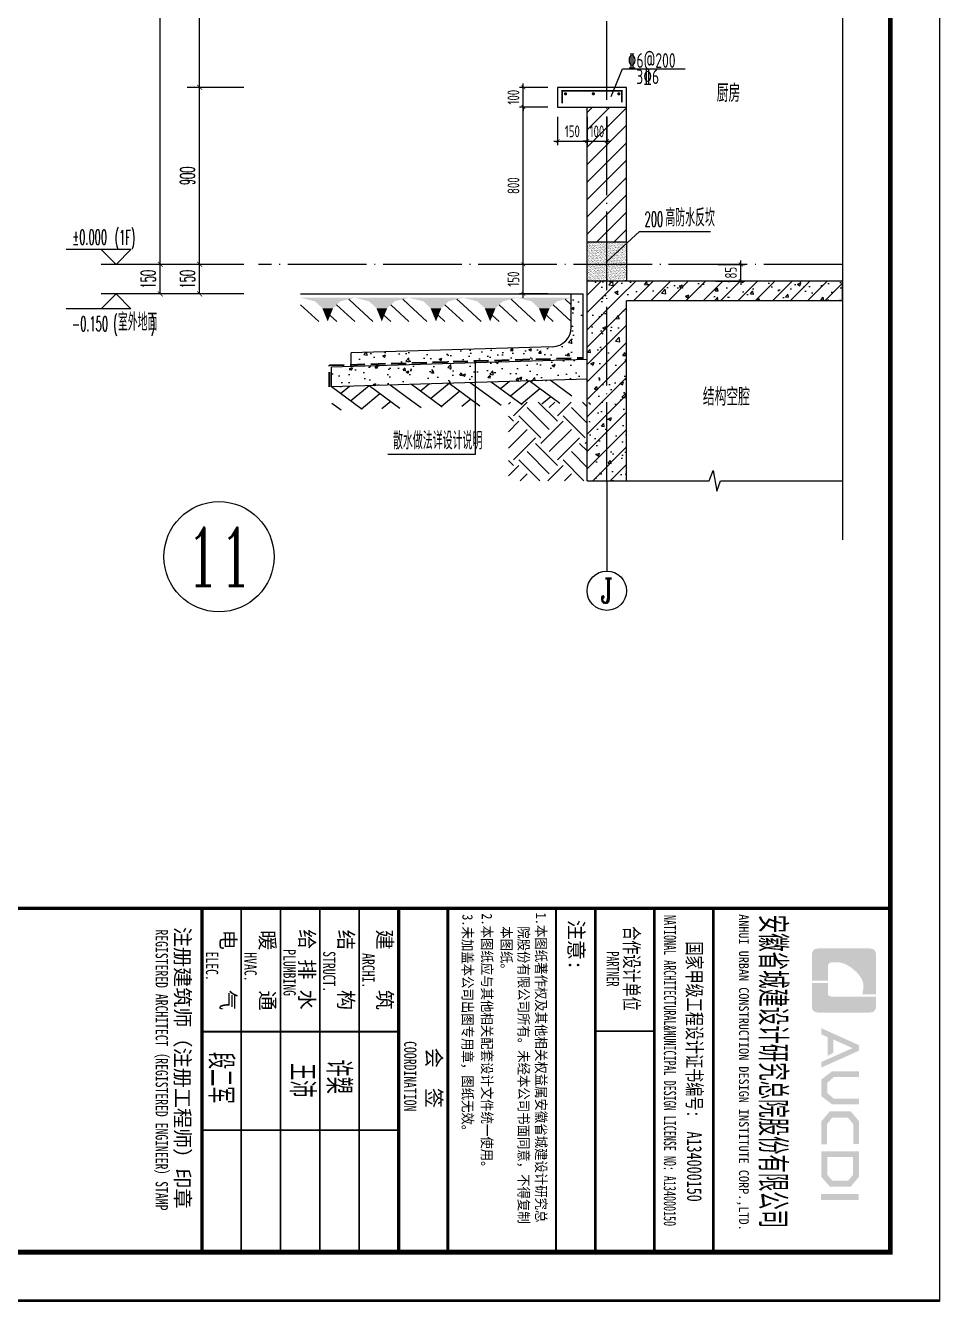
# Model space of a CAD drawing. Extents: x 826826 to 1642106, y -156213 to 399140.
# Drawn here: x 1590949 to 1595596, y 282493 to 288981 of the extents above; entities that cross this region are included whole.
import ezdxf
from ezdxf.enums import TextEntityAlignment as Align

# ---------------------------------------------------------------- set-up
doc = ezdxf.new("R2010")
doc.units = 0
doc.header["$LTSCALE"] = 1000
doc.linetypes.add('DASH', pattern=[0.35, 0.25, -0.1])
doc.linetypes.add('DOTE', pattern=[2.42, 2, -0.2, 0.02, -0.2])
doc.layers.get('0').update_dxf_attribs({"linetype": 'CONTINUOUS'})
doc.layers.get('DEFPOINTS').update_dxf_attribs({"linetype": 'CONTINUOUS'})
for name, color, linetype in [('AXIS', 3, 'CONTINUOUS'), ('AXIS_TEXT', 4, 'CONTINUOUS'), ('COLUMN', 4, 'CONTINUOUS'), ('DIM', 2, 'CONTINUOUS'), ('DIM_ELEV', 3, 'CONTINUOUS'), ('DIM_IDEN', 67, 'CONTINUOUS'), ('DIM_SYMB', 3, 'CONTINUOUS'), ('PUB_DIM', 3, 'CONTINUOUS'), ('PUB_TEXT', 2, 'CONTINUOUS'), ('REIN', 6, 'CONTINUOUS'), ('S-引出线', 40, 'CONTINUOUS'), ('TEXT', 2, 'CONTINUOUS'), ('WALL', 5, 'CONTINUOUS'), ('yichutu', 7, 'CONTINUOUS'), ('图签文字', 4, 'CONTINUOUS'), ('立面-看线', 251, 'CONTINUOUS')]:
    doc.layers.add(name, color=color, linetype=linetype)
for name, color, linetype, lineweight in [('DOTE', 251, 'DOTE', 9), ('PUB_HATCH', 8, 'CONTINUOUS', 9), ('图框', 9, 'CONTINUOUS', 18), ('填充', 251, 'CONTINUOUS', 5), ('平面-排水沟', 86, 'CONTINUOUS', 15), ('立面-中轮廓线', 213, 'CONTINUOUS', 35), ('粉刷', 251, 'CONTINUOUS', 9)]:
    doc.layers.add(name, color=color, linetype=linetype, lineweight=lineweight)
doc.styles.add('_TCH_AXIS', font='COMPLEX', dxfattribs={"bigfont": 'GBCBIG'})
doc.styles.add('_TCH_DIM', font='SIMPLEX.shx', dxfattribs={"width": 0.7, "bigfont": 'GBCBIG.shx'})
doc.styles.add('_TCH_DIM_T3', font='SIMPLEX.shx', dxfattribs={"width": 0.494118, "bigfont": 'GBCBIG.shx'})
doc.styles.add('COMPLEX', font='COMPLEX')
doc.styles.add('DIM_FONT_T3', font='SIMPLEX', dxfattribs={"width": 0.705882, "bigfont": 'GBCBIG'})
doc.styles.add('HT', font='simhei.ttf')
doc.styles.add('TSSD_DIMENSION', font='Tssdeng.shx', dxfattribs={"width": 0.7, "bigfont": 'tssdchn.shx'})
doc.styles.add('TSSD_REIN', font='tssdeng.shx', dxfattribs={"width": 0.7, "height": 300, "bigfont": 'tssdchn.shx'})
doc.styles.add('w', font='tssdeng.shx', dxfattribs={"width": 0.8, "bigfont": 'tssdchn.shx'})
doc.styles.add('建筑图签-1', font='simhei.ttf', dxfattribs={"width": 0.7})
doc.styles.add('建筑图签-2', font='TXT.shx', dxfattribs={"width": 0.5, "bigfont": 'HZTXT.shx'})
doc.dimstyles.new('_TCH_ARCH&&25', dxfattribs={"dimtxt": 74.375, "dimasz": 25, "dimexe": 62.5, "dimexo": 75, "dimgap": 25, "dimtad": 1, "dimdec": 0, "dimzin": 0, "dimdsep": 46, "dimtxsty": '_TCH_DIM_T3', "dimblk": 'ARCHTICK', "dimcen": 0.09, "dimclrt": 7, "dimazin": 0, "dimtfac": 1, "dimtdec": 0, "dimtix": 1, "dimtmove": 2, "dimatfit": 3, "dimldrblk": 'ARCHTICK', "dimfxl": 0, "dimtolj": 1, "dimtzin": 0, "dimarcsym": 0})
doc.dimstyles.new('TSSD_20_20', dxfattribs={"dimtxt": 60, "dimasz": 20, "dimexe": 20, "dimexo": 50, "dimgap": 20, "dimtad": 1, "dimdec": 0, "dimzin": 0, "dimdsep": 46, "dimtxsty": 'TSSD_DIMENSION', "dimblk": 'ARCHTICK', "dimblk1": 'ARCHTICK', "dimblk2": 'ARCHTICK', "dimcen": 0, "dimdle": 20, "dimclrt": 7, "dimadec": 0, "dimazin": 0, "dimtfac": 1, "dimtdec": 0, "dimtix": 1, "dimtmove": 2, "dimatfit": 3, "dimfxl": 0, "dimtolj": 1, "dimtzin": 0, "dimarcsym": 0})
pattern_1 = [(50, (28072.99, 249033.25), (143.452037, -12.550427), [15, -165]), (355, (28072.99, 249033.25), (-27.750267, 150.438427), [12, -132]), (100.4514, (28084.94, 249032.2), (115.701876, 137.88791), [12.74804, -140.22842]), (46.1842, (28072.99, 249073.25), (213.44821, -33.1038), [22.5, -247.5]), (96.6356, (28090.77, 249070.5), (186.93254, 194.82357), [19.12206, -210.3426]), (351.1842, (28072.99, 249073.25), (186.93239, 194.82372), [18, -198]), (21, (28092.99, 249063.25), (119.38141, -80.52378), [15, -165]), (326, (28092.99, 249063.25), (48.663066, 145.03001), [12, -132]), (71.4514, (28102.93, 249056.54), (168.044526, 64.5061), [12.74804, -140.22842]), (37.5, (28072.986, 249033.25), (2.431971, 66.578771), [0, -130.4, 0, -134, 0, -132.5]), (7.5, (28072.986, 249033.25), (52.613907, 78.882342), [0, -76.4, 0, -127.4, 0, -50.5]), (327.5, (28028.386, 249033.25), (106.764487, -4.510974), [0, -50, 0, -156, 0, -207]), (317.5, (28008.39, 249033.25), (116.637234, 20.020996), [0, -65, 0, -103.6, 0, -147])]
pattern_2 = [(45, (689015.794, 456209.414), (-44.194174, 44.194174), []), (50, (689015.8, 456209.41), (179.315046, -15.688034), [18.75, -206.25]), (355, (689015.8, 456209.41), (-34.687833, 188.048033), [15, -165]), (100.4514, (689030.74, 456208.1), (144.627345, 172.359886), [15.935047, -175.285528]), (46.1842, (689015.8, 456259.41), (266.81026, -41.379754), [28.125, -309.375]), (96.6356, (689038.03, 456255.97), (233.66568, 243.52947), [23.90257, -262.92825]), (351.1842, (689015.8, 456259.41), (233.66549, 243.52965), [22.5, -247.5]), (21, (689040.8, 456246.91), (149.226763, -100.654723), [18.75, -206.25]), (326, (689040.8, 456246.91), (60.828833, 181.28751), [15, -165]), (71.4514, (689053.23, 456238.53), (210.055657, 80.632624), [15.935047, -175.285528]), (37.5, (689015.794, 456209.414), (3.039964, 83.2234635), [0, -163, 0, -167.5, 0, -165.625]), (7.5, (689015.79, 456209.41), (65.767384, 98.602928), [0, -95.5, 0, -159.25, 0, -63.125]), (327.5, (688960.044, 456209.414), (133.455609, -5.638718), [0, -62.5, 0, -195, 0, -258.75]), (317.5, (688935.04, 456209.41), (145.796542, 25.026246), [0, -81.25, 0, -129.5, 0, -183.75])]

# ---------------------------------------------------------------- blocks, each defined once
blk = doc.blocks.new('院标1')
h = blk.add_hatch(color=150)
h.dxf.hatch_style = 1
edge = h.paths.add_edge_path()
edge.add_spline(control_points=[(116373, 648379), (116379, 648379), (116382, 648379), (116391, 648379), (116391, 648379), (116391, 648379), (116616, 648379), (116616, 648379), (116616, 648379), (116616, 648379), (116616, 648054), (116616, 648054), (116616, 648054), (116616, 648054), (116108, 648054), (116108, 648054), (116108, 648054), (116028, 648054), (115963, 648111), (115963, 648199), (115963, 648199), (115963, 648199), (115963, 649215), (115963, 649215), (115963, 649215), (115963, 649295), (116018, 649360), (116108, 649360), (116108, 649360), (116108, 649360), (116897, 649360), (116897, 649360), (116897, 649360), (116897, 649360), (116897, 649080), (116897, 649080), (116897, 649080), (116897, 649080), (116566, 649140), (116356, 648859), (116356, 648859), (116245, 648719), (116240, 648545), (116247, 648466), (116247, 648466), (116254, 648386), (116247, 648466), (116247, 648466), (116247, 648466), (116247, 648466), (116258, 648374), (116373, 648379)], knot_values=[0, 0, 0, 0, 0.071429, 0.071429, 0.071429, 0.107143, 0.142857, 0.142857, 0.142857, 0.178571, 0.214286, 0.214286, 0.214286, 0.25, 0.285714, 0.285714, 0.285714, 0.321429, 0.357143, 0.357143, 0.357143, 0.392857, 0.428571, 0.428571, 0.428571, 0.464286, 0.5, 0.5, 0.5, 0.535714, 0.571429, 0.571429, 0.571429, 0.607143, 0.642857, 0.642857, 0.642857, 0.678571, 0.714286, 0.714286, 0.714286, 0.75, 0.785714, 0.785714, 0.785714, 0.821429, 0.857143, 0.857143, 0.857143, 0.928571, 1, 1, 1, 1], degree=3, periodic=0)
h = blk.add_hatch(color=150)
h.dxf.hatch_style = 1
edge = h.paths.add_edge_path()
edge.add_spline(control_points=[(117268, 649215), (117268, 649215), (117268, 648199), (117268, 648199), (117268, 648199), (117268, 648114), (117212, 648054), (117123, 648054), (117123, 648054), (117123, 648054), (116663, 648054), (116663, 648054), (116663, 648054), (116663, 648054), (116663, 648379), (116663, 648379), (116663, 648379), (116663, 648379), (116865, 648379), (116865, 648379), (116865, 648379), (116907, 648379), (116941, 648413), (116941, 648455), (116941, 648455), (116941, 648455), (116941, 649360), (116941, 649360), (116941, 649360), (116941, 649360), (117123, 649360), (117123, 649360), (117123, 649360), (117204, 649360), (117268, 649306), (117268, 649215)], knot_values=[0, 0, 0, 0, 0.1, 0.1, 0.1, 0.15, 0.2, 0.2, 0.2, 0.25, 0.3, 0.3, 0.3, 0.35, 0.4, 0.4, 0.4, 0.45, 0.5, 0.5, 0.5, 0.55, 0.6, 0.6, 0.6, 0.65, 0.7, 0.7, 0.7, 0.75, 0.8, 0.8, 0.8, 0.9, 1, 1, 1, 1], degree=3, periodic=0)
blk = doc.blocks.new('GFDDDDRG')
at = {"layer": '图框'}
h = blk.add_hatch(color=256, dxfattribs=at)
h.paths.add_polyline_path([(922489, -158906), (922489, -158969), (922104, -158969), (922104, -158906)])
h.paths.add_polyline_path([(922431, -158530), (922168, -158530), (922168, -158710), (922221, -158772), (922380, -158772), (922431, -158712)], flags=16)
h.paths.add_polyline_path([(922490, -158471), (922109, -158471), (922109, -158732), (922194, -158831), (922408, -158831), (922490, -158733)])
h.paths.add_polyline_path([(922492, -158399), (922434, -158399), (922434, -158196), (922378, -158129), (922219, -158129), (922167, -158196), (922167, -158400), (922107, -158400), (922107, -158169), (922194, -158067), (922408, -158067), (922492, -158166)])
h.paths.add_polyline_path([(922491, -157658), (922491, -157718), (922235, -157718), (922170, -157775), (922170, -157880), (922235, -157937), (922491, -157937), (922491, -157994), (922217, -157994), (922108, -157912), (922108, -157743), (922218, -157658)])
h.paths.add_polyline_path([(922490, -157392), (922490, -157450), (922108, -157621), (922108, -157564), (922425, -157423), (922231, -157335), (922231, -157471), (922173, -157501), (922173, -157311), (922107, -157282), (922107, -157220)])
for p, q in [((920410, -156002), (920410, -159502)), ((921010, -156002), (921010, -159502)), ((921010, -156002), (921010, -159502))]:
    blk.add_line(p, q, dxfattribs=at)
blk.add_lwpolyline([(923310, -107437), (923310, -159999), (893610, -159999), (893610, -107437)], close=True, dxfattribs=at)
blk.add_lwpolyline([(923310, -107437), (923310, -159999), (893610, -159999), (893610, -107437)], close=True, dxfattribs=at)
at = {"layer": '图框', "const_width": 50}
blk.add_lwpolyline([(894110, -159499), (922810, -159499), (922810, -108687), (894110, -108687)], close=True, dxfattribs=at)
at = {"layer": '图框'}
for points, const_width in [([(894110, -156002), (922810, -156002)], 35), ([(915810, -156006), (915810, -159506)], 35), ([(916210, -156006), (916210, -159506)], 17.5), ([(916610, -156006), (916610, -159506)], 17.5), ([(917010, -156006), (917010, -159506)], 17.5), ([(917410, -156006), (917410, -159506)], 17.5), ([(917810, -156006), (917810, -159506)], 35), ([(917810, -156006), (917810, -159506)], 35), ([(918310, -156006), (918310, -159506)], 30), ([(919410, -156002), (919410, -159502)], 17.5), ([(919810, -156002), (919810, -159502)], 30), ([(919810, -156002), (919810, -159502)], 30), ([(920410, -156002), (920410, -159502)], 30), ([(920410, -156002), (920410, -159502)], 30), ([(921010, -156002), (921010, -159502)], 30), ([(917810, -157256), (915810, -157256)], 17.5), ([(920410, -157252), (919810, -157252)], 17.5), ([(917810, -158256), (915810, -158256)], 17.5)]:
    blk.add_lwpolyline(points, dxfattribs=dict(at, const_width=const_width))
at = {"xscale": 0.5, "yscale": 0.5, "zscale": 0.5, "rotation": 270}
blk.add_blockref('院标1', (597985, -98428), dxfattribs=at)
at = {"layer": '图框'}
for s, height, style, width, p in [('3.未加盖本公司出图专用章，图纸无效。', 105, 'HT', 0.88, (918459, -156061)), (' 2.本图纸应与其他相关配套设计文件统一使用。 ', 105, 'HT', 0.88, (918656, -155989)), ('1.本图纸著作权及其他相关权益属安徽省城建设计研究总', 105, 'HT', 0.88, (919206, -156045)), ('NATIONAL ARCHITECTURAL&MUNICIPAL DESIGN LICENSE NO: A134000150', 125, '建筑图签-1', 0.6, (920507, -156070)), ('ANHUI URBAN CONSTRUCTION DESIGN INSTITUTE CORP.,LTD.', 100, '建筑图签-1', 0.91, (921271, -156061)), ('本图纸。', 105, 'HT', 0.88, (918854, -156184)), ('院股份有限公司所有。未经本公司书面同意，不得复制', 105, 'HT', 0.88, (919029, -156184)), ('REGISTERED ARCHITECT（REGISTERED ENGINEER）STAMP', 125, '建筑图签-1', 0.7, (915339, -156216)), ('ELEC.', 125, '建筑图签-1', 0.7, (915850, -156441)), ('HVAC.', 125, '建筑图签-1', 0.7, (916242, -156449)), ('PLUMBING', 125, '建筑图签-1', 0.7, (916639, -156417)), ('STRUCT.', 125, '建筑图签-1', 0.7, (917042, -156437)), ('ARCHI.', 125, '建筑图签-1', 0.7, (917441, -156457)), ('PARTNER', 125, '建筑图签-1', 0.6, (919927, -156439)), ('COORDINATION', 125, '建筑图签-1', 0.7, (917866, -157352))]:
    blk.add_text(s, height=height, rotation=270, dxfattribs=dict(at, style=style, width=width)).set_placement(p)
at = {"layer": '图签文字', "color": 7, "style": '建筑图签-1'}
for s, height, width, p in [('安徽省城建设计研究总院股份有限公司', 250, 0.55, (921498, -156066)), ('合作设计单位', 150, 0.7, (920105, -156184)), ('国家甲级工程设计证书编号:  A134000150', 150, 0.7, (920743, -156338))]:
    blk.add_text(s, height=height, rotation=270, dxfattribs=dict(at, width=width)).set_placement(p)
for s, p in [('注册建筑师（注册工程师）印章', (915537, -156190)), ('注意:', (919541, -156118)), ('电    气', (916001, -156219)), ('暖    通', (916401, -156224)), ('给 排 水', (916802, -156214)), ('结    构', (917199, -156219)), ('建    筑', (917593, -156217)), ('会  签', (918094, -157419))]:
    blk.add_text(s, height=150, rotation=270, dxfattribs=at).set_placement(p)
at = {"layer": '图签文字', "color": 1, "style": '建筑图签-2', "width": 0.7}
for s, p in [('段二军', (915876, -157462)), ('王沛', (916703, -157575)), ('许槊', (917074, -157539))]:
    blk.add_text(s, height=250, rotation=270, dxfattribs=at).set_placement(p)
blk = doc.blocks.new('yct-1051-594-26275-14850-25-1002.0')
at = {"layer": 'yichutu', "color": 7}
blk.add_lwpolyline([(0, 0), (0, 14850), (26275, 14850), (26275, 0)], close=True, dxfattribs=at)
blk = doc.blocks.new('$LinePat$素土夯实')
at = {"color": 0}
for p, q in [((0, -210), (210, 0)), ((120, -300), (420, 0)), ((420, 0), (608, -188)), ((495, -300), (795, 0)), ((615, 0), (705, -90)), ((315, -105), (502, -293)), ((210, -210), (300, -300)), ((705, -300), (795, -210))]:
    blk.add_line(p, q, dxfattribs=at)
blk = doc.blocks.new('$LinePat$自然土壤')
at = {"color": 0}
for p, q in [((0, -90), (71, -19)), ((0, -300), (211, -89)), ((420, -300), (630, -90)), ((210, -300), (286, -224))]:
    blk.add_line(p, q, dxfattribs=at)
for points in [[(0, 0), (630, 0), (168, -45), (462, -45)], [(168, -45), (462, -45), (252, -132), (378, -132)], [(252, -132), (378, -132), (315, -300)]]:
    blk.add_solid(points, dxfattribs=at)
blk = doc.blocks.new('sanshui')
at = {"layer": '粉刷'}
h = blk.add_hatch(dxfattribs=at)
h.set_pattern_fill('混凝土', color=256, scale=20)
h.set_pattern_definition(pattern_1)
edge = h.paths.add_edge_path()
edge.add_line((346317.8, 427329.6), (346257.8, 427329.6))
edge.add_line((346257.8, 427329.6), (346257.8, 427160.3))
edge.add_arc((346157.8, 427160.3), 100, 271.71836, 360, ccw=False)
edge.add_line((346160.8, 427060.3), (345137.8, 427029.6))
edge.add_line((345137.8, 427029.6), (345137.8, 426969.6))
edge.add_line((345137.8, 426969.6), (346317.8, 427005))
edge.add_line((346317.8, 427005), (346317.8, 427329.6))
h = blk.add_hatch(dxfattribs=at)
h.set_pattern_fill('混凝土', color=256, scale=20)
h.set_pattern_definition(pattern_1)
h.paths.add_polyline_path([(346337.8, 426895.6), (346337.8, 426995.6), (345037.8, 426956.6), (345037.8, 426856.6)])
at = {"layer": 'COLUMN'}
for p, q in [((346257.8, 427329.6), (346317.8, 427329.6)), ((346257.8, 427160.3), (346257.8, 427329.6)), ((346317.8, 426995), (346317.8, 427329.6)), ((346160.8, 427060.3), (345137.8, 427029.6)), ((345137.8, 426959.6), (345137.8, 427029.6)), ((346338.1, 426995.6), (345037.8, 426956.6)), ((345037.8, 426856.6), (345037.8, 426956.6)), ((346338.1, 426895.6), (345037.8, 426856.6))]:
    blk.add_line(p, q, dxfattribs=at)
blk.add_arc((346157.8, 427160.3), 100, 271.71836, 0, dxfattribs=at)
at = {"layer": '立面-中轮廓线', "linetype": 'DASH', "ltscale": 0.3}
blk.add_lwpolyline([(345027.8, 426856.6), (345027.8, 426966.3), (346317.8, 427005)], dxfattribs=at)
at = {"layer": '粉刷'}
blk.add_line((344881.5, 427329.6), (346257.8, 427329.6), dxfattribs=at)
at = {"layer": '粉刷', "yscale": 0.4, "zscale": 0.4}
for name, p, xscale, rotation in [('$LinePat$自然土壤', (345156.8, 427309.6), -0.4369306507241237, 359.9999999999903), ('$LinePat$自然土壤', (345432, 427309.6), -0.4369306507241237, 359.9999999999903), ('$LinePat$自然土壤', (345707.3, 427309.6), -0.4369306507241237, 359.9999999999903), ('$LinePat$自然土壤', (345982.6, 427309.6), -0.4369306507241237, 359.9999999999903), ('$LinePat$自然土壤', (346257.8, 427309.6), -0.4369306507241237, 359.9999999999903), ('$LinePat$素土夯实', (346257.8, 426893.2), -0.5117605352322558, 1.718358001643932), ('$LinePat$素土夯实', (345444.5, 426868.8), -0.5117605352322558, 1.718358001643932), ('$LinePat$素土夯实', (345851.2, 426881), -0.5117605352322558, 1.718358001643932)]:
    blk.add_blockref(name, p, dxfattribs=dict(at, xscale=xscale, rotation=rotation))
blk = doc.blocks.new('_ArchTick')
at = {"color": 0, "linetype": 'ByBlock', "const_width": 0.15}
blk.add_lwpolyline([(-0.5, -0.5), (0.5, 0.5)], dxfattribs=at)
blk = doc.blocks.new('*D1254')
at = {"layer": 'DEFPOINTS', "color": 0}
for p in [(1594419.9, 287766.4), (1594585.8, 287766.4), (1594419.9, 287681.4)]:
    blk.add_point(p, dxfattribs=at)
at = {"layer": 'DIM', "color": 0, "lineweight": -2}
for p, q in [((1594469.9, 287766.4), (1594605.8, 287766.4)), ((1594585.8, 287766.4), (1594585.8, 287786.4)), ((1594585.8, 287681.4), (1594585.8, 287766.4)), ((1594469.9, 287681.4), (1594605.8, 287681.4)), ((1594585.8, 287681.4), (1594585.8, 287661.4))]:
    blk.add_line(p, q, dxfattribs=at)
at = {"layer": 'DIM', "color": 0, "lineweight": -2, "xscale": 20, "yscale": 20, "zscale": 20}
for p, rotation in [((1594585.8, 287766.4), 270), ((1594585.8, 287681.4), 90)]:
    blk.add_blockref('_ArchTick', p, dxfattribs=dict(at, rotation=rotation))
at = {"layer": 'DIM', "color": 7, "insert": (1594535.8, 287723.9), "char_height": 60, "attachment_point": 5, "rotation": 90, "style": 'TSSD_DIMENSION'}
blk.add_mtext('\\A1;85', dxfattribs=at)
blk = doc.blocks.new('*D1255')
at = {"layer": 'DEFPOINTS', "color": 0}
for p in [(1593654.7, 288566.4), (1593804.7, 288566.4), (1593804.7, 288392.7)]:
    blk.add_point(p, dxfattribs=at)
at = {"layer": 'DIM', "color": 0, "lineweight": -2}
for p, q in [((1593654.7, 288516.4), (1593654.7, 288372.7)), ((1593804.7, 288516.4), (1593804.7, 288372.7)), ((1593634.7, 288392.7), (1593824.7, 288392.7))]:
    blk.add_line(p, q, dxfattribs=at)
at = {"layer": 'DIM', "color": 0, "lineweight": -2, "xscale": 20, "yscale": 20, "zscale": 20, "rotation": 180}
blk.add_blockref('_ArchTick', (1593654.7, 288392.7), dxfattribs=at)
at = {"layer": 'DIM', "color": 0, "lineweight": -2, "xscale": 20, "yscale": 20, "zscale": 20}
blk.add_blockref('_ArchTick', (1593804.7, 288392.7), dxfattribs=at)
at = {"layer": 'DIM', "color": 7, "insert": (1593729.7, 288442.7), "char_height": 60, "attachment_point": 5, "style": 'TSSD_DIMENSION'}
blk.add_mtext('\\A1;150', dxfattribs=at)
blk = doc.blocks.new('*D1256')
at = {"layer": 'DEFPOINTS', "color": 0}
for p in [(1593804.7, 288566.4), (1593904.7, 288566.4), (1593904.7, 288392.7)]:
    blk.add_point(p, dxfattribs=at)
at = {"layer": 'DIM', "color": 0, "lineweight": -2}
for p, q in [((1593804.7, 288516.4), (1593804.7, 288372.7)), ((1593904.7, 288516.4), (1593904.7, 288372.7)), ((1593804.7, 288392.7), (1593784.7, 288392.7)), ((1593804.7, 288392.7), (1593904.7, 288392.7)), ((1593904.7, 288392.7), (1593924.7, 288392.7))]:
    blk.add_line(p, q, dxfattribs=at)
at = {"layer": 'DIM', "color": 0, "lineweight": -2, "xscale": 20, "yscale": 20, "zscale": 20}
blk.add_blockref('_ArchTick', (1593804.7, 288392.7), dxfattribs=at)
at = {"layer": 'DIM', "color": 0, "lineweight": -2, "xscale": 20, "yscale": 20, "zscale": 20, "rotation": 180}
blk.add_blockref('_ArchTick', (1593904.7, 288392.7), dxfattribs=at)
at = {"layer": 'DIM', "color": 7, "insert": (1593854.7, 288442.7), "char_height": 60, "attachment_point": 5, "style": 'TSSD_DIMENSION'}
blk.add_mtext('\\A1;100', dxfattribs=at)
blk = doc.blocks.new('*D1257')
at = {"layer": 'DEFPOINTS', "color": 0}
for p in [(1593480.1, 288666.4), (1593654.7, 288666.4), (1593654.7, 288566.4)]:
    blk.add_point(p, dxfattribs=at)
at = {"layer": 'DIM', "color": 0, "lineweight": -2}
for p, q in [((1593604.7, 288666.4), (1593460.1, 288666.4)), ((1593480.1, 288666.4), (1593480.1, 288686.4)), ((1593480.1, 288566.4), (1593480.1, 288666.4)), ((1593604.7, 288566.4), (1593460.1, 288566.4)), ((1593480.1, 288566.4), (1593480.1, 288546.4))]:
    blk.add_line(p, q, dxfattribs=at)
at = {"layer": 'DIM', "color": 0, "lineweight": -2, "xscale": 20, "yscale": 20, "zscale": 20}
for p, rotation in [((1593480.1, 288666.4), 270), ((1593480.1, 288566.4), 90)]:
    blk.add_blockref('_ArchTick', p, dxfattribs=dict(at, rotation=rotation))
at = {"layer": 'DIM', "color": 7, "insert": (1593430.1, 288616.4), "char_height": 60, "attachment_point": 5, "rotation": 90, "style": 'TSSD_DIMENSION'}
blk.add_mtext('\\A1;100', dxfattribs=at)
blk = doc.blocks.new('*D1258')
at = {"layer": 'DEFPOINTS', "color": 0}
for p in [(1593480.1, 288566.4), (1593654.7, 288566.4), (1593654.7, 287766.4)]:
    blk.add_point(p, dxfattribs=at)
at = {"layer": 'DIM', "color": 0, "lineweight": -2}
for p, q in [((1593480.1, 287746.4), (1593480.1, 288586.4)), ((1593604.7, 288566.4), (1593460.1, 288566.4)), ((1593604.7, 287766.4), (1593460.1, 287766.4))]:
    blk.add_line(p, q, dxfattribs=at)
at = {"layer": 'DIM', "color": 0, "lineweight": -2, "xscale": 20, "yscale": 20, "zscale": 20}
for p, rotation in [((1593480.1, 288566.4), 90), ((1593480.1, 287766.4), 270)]:
    blk.add_blockref('_ArchTick', p, dxfattribs=dict(at, rotation=rotation))
at = {"layer": 'DIM', "color": 7, "insert": (1593430.1, 288166.4), "char_height": 60, "attachment_point": 5, "rotation": 90, "style": 'TSSD_DIMENSION'}
blk.add_mtext('\\A1;800', dxfattribs=at)
blk = doc.blocks.new('*D1259')
at = {"layer": 'DEFPOINTS', "color": 0}
for p in [(1593480.1, 287766.4), (1593654.7, 287766.4), (1593654.7, 287616.4)]:
    blk.add_point(p, dxfattribs=at)
at = {"layer": 'DIM', "color": 0, "lineweight": -2}
for p, q in [((1593604.7, 287766.4), (1593460.1, 287766.4)), ((1593480.1, 287596.4), (1593480.1, 287786.4)), ((1593604.7, 287616.4), (1593460.1, 287616.4))]:
    blk.add_line(p, q, dxfattribs=at)
at = {"layer": 'DIM', "color": 0, "lineweight": -2, "xscale": 20, "yscale": 20, "zscale": 20}
for p, rotation in [((1593480.1, 287766.4), 90), ((1593480.1, 287616.4), 270)]:
    blk.add_blockref('_ArchTick', p, dxfattribs=dict(at, rotation=rotation))
at = {"layer": 'DIM', "color": 7, "insert": (1593430.1, 287691.4), "char_height": 60, "attachment_point": 5, "rotation": 90, "style": 'TSSD_DIMENSION'}
blk.add_mtext('\\A1;150', dxfattribs=at)
blk = doc.blocks.new('*D1275')
at = {"layer": 'DEFPOINTS', "color": 0}
for p in [(1591834.5, 287766.4), (1592134.5, 287766.4), (1592134.5, 287615.9)]:
    blk.add_point(p, dxfattribs=at)
at = {"layer": 'PUB_DIM', "color": 0, "lineweight": -2}
for p, q in [((1592059.5, 287766.4), (1591772, 287766.4)), ((1591834.5, 287615.9), (1591834.5, 287766.4)), ((1592059.5, 287615.9), (1591772, 287615.9))]:
    blk.add_line(p, q, dxfattribs=at)
at = {"layer": 'PUB_DIM', "color": 0, "lineweight": -2, "xscale": 25, "yscale": 25, "zscale": 25}
for p, rotation in [((1591834.5, 287766.4), 90), ((1591834.5, 287615.9), 270)]:
    blk.add_blockref('_ArchTick', p, dxfattribs=dict(at, rotation=rotation))
at = {"layer": 'PUB_DIM', "color": 7, "insert": (1591772.3, 287691.1), "char_height": 74.38, "attachment_point": 5, "rotation": 90, "style": '_TCH_DIM_T3'}
blk.add_mtext('\\A1;150', dxfattribs=at)
blk = doc.blocks.new('*D1276')
at = {"layer": 'DEFPOINTS', "color": 0}
for p in [(1591834.5, 288666.4), (1592134.5, 288666.4), (1592134.5, 287766.4)]:
    blk.add_point(p, dxfattribs=at)
at = {"layer": 'PUB_DIM', "color": 0, "lineweight": -2}
for p, q in [((1592059.5, 288666.4), (1591772, 288666.4)), ((1591834.5, 287766.4), (1591834.5, 288666.4)), ((1592059.5, 287766.4), (1591772, 287766.4))]:
    blk.add_line(p, q, dxfattribs=at)
at = {"layer": 'PUB_DIM', "color": 0, "lineweight": -2, "xscale": 25, "yscale": 25, "zscale": 25}
for p, rotation in [((1591834.5, 288666.4), 90), ((1591834.5, 287766.4), 270)]:
    blk.add_blockref('_ArchTick', p, dxfattribs=dict(at, rotation=rotation))
at = {"layer": 'PUB_DIM', "color": 7, "insert": (1591772.3, 288216.4), "char_height": 74.38, "attachment_point": 5, "rotation": 90, "style": '_TCH_DIM_T3'}
blk.add_mtext('\\A1;900', dxfattribs=at)
blk = doc.blocks.new('*D1277')
at = {"layer": 'DEFPOINTS', "color": 0}
for p in [(1591834.5, 290066.4), (1592134.5, 290066.4), (1592134.5, 288666.4)]:
    blk.add_point(p, dxfattribs=at)
at = {"layer": 'PUB_DIM', "color": 0, "lineweight": -2}
for p, q in [((1592059.5, 290066.4), (1591772, 290066.4)), ((1591834.5, 288666.4), (1591834.5, 290066.4)), ((1592059.5, 288666.4), (1591772, 288666.4))]:
    blk.add_line(p, q, dxfattribs=at)
at = {"layer": 'PUB_DIM', "color": 0, "lineweight": -2, "xscale": 25, "yscale": 25, "zscale": 25}
for p, rotation in [((1591834.5, 290066.4), 90), ((1591834.5, 288666.4), 270)]:
    blk.add_blockref('_ArchTick', p, dxfattribs=dict(at, rotation=rotation))
at = {"layer": 'PUB_DIM', "color": 7, "insert": (1591772.3, 289366.4), "char_height": 74.38, "attachment_point": 5, "rotation": 90, "style": '_TCH_DIM_T3'}
blk.add_mtext('\\A1;1400', dxfattribs=at)
blk = doc.blocks.new('*D1292')
at = {"layer": 'DEFPOINTS', "color": 0}
for p in [(1591634.5, 287766.4), (1592134.5, 287766.4), (1592134.5, 287615.9)]:
    blk.add_point(p, dxfattribs=at)
at = {"layer": 'PUB_DIM', "color": 0, "lineweight": -2}
for p, q in [((1592059.5, 287766.4), (1591572, 287766.4)), ((1591634.5, 287615.9), (1591634.5, 287766.4)), ((1592059.5, 287615.9), (1591572, 287615.9))]:
    blk.add_line(p, q, dxfattribs=at)
at = {"layer": 'PUB_DIM', "color": 0, "lineweight": -2, "xscale": 25, "yscale": 25, "zscale": 25}
for p, rotation in [((1591634.5, 287766.4), 90), ((1591634.5, 287615.9), 270)]:
    blk.add_blockref('_ArchTick', p, dxfattribs=dict(at, rotation=rotation))
at = {"layer": 'PUB_DIM', "color": 7, "insert": (1591572.3, 287691.1), "char_height": 74.38, "attachment_point": 5, "rotation": 90, "style": '_TCH_DIM_T3'}
blk.add_mtext('\\A1;150', dxfattribs=at)
blk = doc.blocks.new('*D1293')
at = {"layer": 'DEFPOINTS', "color": 0}
for p in [(1591634.5, 290666.4), (1592134.5, 290666.4), (1592134.5, 287766.4)]:
    blk.add_point(p, dxfattribs=at)
at = {"layer": 'PUB_DIM', "color": 0, "lineweight": -2}
for p, q in [((1592059.5, 290666.4), (1591572, 290666.4)), ((1591634.5, 287766.4), (1591634.5, 290666.4)), ((1592059.5, 287766.4), (1591572, 287766.4))]:
    blk.add_line(p, q, dxfattribs=at)
at = {"layer": 'PUB_DIM', "color": 0, "lineweight": -2, "xscale": 25, "yscale": 25, "zscale": 25}
for p, rotation in [((1591634.5, 290666.4), 90), ((1591634.5, 287766.4), 270)]:
    blk.add_blockref('_ArchTick', p, dxfattribs=dict(at, rotation=rotation))
at = {"layer": 'PUB_DIM', "color": 7, "insert": (1591572.3, 289216.4), "char_height": 74.38, "attachment_point": 5, "rotation": 90, "style": '_TCH_DIM_T3'}
blk.add_mtext('\\A1;2900', dxfattribs=at)
blk = doc.blocks.new('_AXISO')
blk.add_circle((0, 0), 0.5)
at = {"layer": 'AXIS_TEXT', "style": 'COMPLEX', "width": 1.041667}
blk.add_attdef('A', text='', height=0.56, dxfattribs=at).set_placement((-0.25, -0.28), (0.25, -0.28), align=Align.FIT)
blk = doc.blocks.new('20210809.04044932')
at = {"layer": 'REIN', "const_width": 9}
blk.add_lwpolyline([(87154.5, 66580.9), (87154.5, 66644.7), (87458.5, 66644.7), (87458.5, 66586.8)], dxfattribs=at)
at = {"layer": 'REIN', "const_width": 8}
for points in [[(87168, 66629.7, 1), (87176, 66629.7, 1)], [(87309.6, 66629.7, 1), (87317.6, 66629.7, 1)], [(87439.5, 66629.7, 1), (87447.5, 66629.7, 1)]]:
    blk.add_lwpolyline(points, format="xyb", close=True, dxfattribs=at)
at = {"layer": 'S-引出线'}
blk.add_lwpolyline([(87404, 66615.4), (87462.1, 66757), (87780.5, 66757)], dxfattribs=at)
at = {"layer": 'TEXT', "style": 'w', "width": 0.7}
for s, p in [('%%1326@200', (87488.2, 66761.4)), ('3%%1326', (87531.6, 66679.3))]:
    blk.add_text(s, height=75, rotation=0, dxfattribs=at).set_placement(p)

msp = doc.modelspace()

# ---------------------------------------------------------------- hatches: boundary and pattern name
at = {"layer": 'PUB_HATCH'}
h = msp.add_hatch(dxfattribs=at)
h.set_pattern_fill('普通砖', color=256, scale=25, style=0)
h.set_pattern_definition([(45, (689015.794, 456254.29), (-44.1941915, 44.1941915), [])])
h.paths.add_polyline_path([(1594004.69, 287881.38), (1594004.69, 288566.38), (1593804.69, 288566.38), (1593804.69, 287881.38)])
h = msp.add_hatch(dxfattribs=at)
h.set_pattern_fill('钢筋混凝土', color=256, scale=25, style=0)
h.set_pattern_definition(pattern_2)
h.paths.add_polyline_path([(1594004.66, 286666.38), (1594004.68, 287581.38), (1593804.69, 287681.38), (1593804.66, 286666.38)])
h = msp.add_hatch(dxfattribs=at)
h.set_pattern_fill('钢筋混凝土', color=256, scale=25, style=0)
h.set_pattern_definition(pattern_2)
h.paths.add_polyline_path([(1595103.21, 287681.38), (1593804.69, 287681.38), (1594004.68, 287581.38), (1595103.21, 287581.38)])
at = {"layer": '填充'}
h = msp.add_hatch(dxfattribs=at)
h.set_pattern_fill('EARTH', color=250, scale=50, angle=45, style=0)
h.set_pattern_definition([(45, (478306.41, -168526.99), (0, 224.506403), [158.75, -158.75]), (45, (478264.32, -168484.9), (0, 224.506403), [158.75, -158.75]), (45, (478222.22, -168442.8), (0, 224.506403), [158.75, -158.75]), (135, (478222.22, -168414.74), (-224.506403, 0), [158.75, -158.75]), (135, (478264.32, -168372.64), (-224.506403, 0), [158.75, -158.75]), (135, (478306.41, -168330.55), (-224.506403, 0), [158.75, -158.75])])
h.paths.add_polyline_path([(1593804.69, 287066.38), (1593404.69, 287066.38), (1593404.69, 286666.38), (1593804.69, 286666.38)])
at = {"layer": '立面-看线'}
h = msp.add_hatch(dxfattribs=at)
h.set_pattern_fill('碎沙', color=256, scale=4)
h.set_pattern_definition([(37.5, (792751.4466, -97680.57), (-0.32000626, 9.78826475), [0, -7.7216, 0, -8.636, 0, -8.255]), (7.5, (792751.447, -97680.57), (8.99046566, 14.33650201), [0, -4.1656, 0, -6.9596, 0, -2.667]), (327.5, (792745.198, -97680.57), (15.819847405, 0.02874369), [0, -2.54, 0, -9.144, 0, -11.938]), (317.5, (792745.198, -97680.57), (15.27112905, 4.45858647), [0, -1.27, 0, -5.9944, 0, -6.858])])
h.paths.add_polyline_path([(1593804.69, 287681.38), (1594004.69, 287681.38), (1594004.69, 287881.38), (1593804.69, 287881.38)])

# ---------------------------------------------------------------- linework, layer by layer
at = {"layer": 'AXIS'}
msp.add_line((1593904.66, 286666.38), (1593904.66, 286206.99), dxfattribs=at)
at = {"layer": 'AXIS', "color": 6}
msp.add_circle((1591932.86, 286279.8), 280, dxfattribs=at)
at = {"layer": 'DIM_ELEV'}
for p, q in [((1591484.49, 287841.38), (1591156.49, 287841.38)), ((1591409.49, 287766.38), (1591334.49, 287841.38)), ((1591409.49, 287766.38), (1591484.49, 287841.38)), ((1591834.49, 287766.38), (1591334.49, 287766.38)), ((1591409.49, 287615.91), (1591334.49, 287540.91)), ((1591834.49, 287615.91), (1591334.49, 287615.91)), ((1591409.49, 287615.91), (1591484.49, 287540.91)), ((1591484.49, 287540.91), (1591156.49, 287540.91))]:
    msp.add_line(p, q, dxfattribs=at)
at = {"layer": 'DIM_IDEN'}
for p, q in [((1593904.69, 287781.38), (1594071.5, 287932.9)), ((1594071.5, 287932.9), (1594431.67, 287932.9))]:
    msp.add_line(p, q, dxfattribs=at)
at = {"layer": 'DIM_SYMB'}
for points in [[(1595103.21, 303746.38), (1595103.21, 295084.51), (1595155.71, 295065.4), (1595050.71, 295046.88), (1595103.21, 295028.26), (1595103.21, 286366.38)], [(1593804.69, 286666.38), (1594425.82, 286666.38), (1594444.93, 286718.88), (1594463.45, 286613.88), (1594482.07, 286666.38), (1595103.21, 286666.38)]]:
    msp.add_lwpolyline(points, dxfattribs=at)
at = {"layer": 'DOTE', "color": 1, "linetype": 'DOTE', "ltscale": 0.2}
for p, q in [((1593904.69, 286666.38), (1593904.69, 304346.39)), ((1595103.21, 287766.39), (1592134.49, 287766.39))]:
    msp.add_line(p, q, dxfattribs=at)
at = {"layer": 'WALL'}
for p, q in [((1594004.69, 288666.38), (1593654.69, 288666.38)), ((1593654.69, 288666.38), (1593654.69, 288566.38)), ((1594004.69, 288566.38), (1594004.69, 288666.38)), ((1593654.69, 288566.38), (1594004.69, 288566.38)), ((1593804.69, 287881.38), (1593804.69, 288566.38)), ((1594004.69, 287881.38), (1594004.69, 288566.38)), ((1593804.69, 287881.38), (1594004.69, 287881.38)), ((1593804.66, 286666.38), (1593804.69, 287681.38)), ((1595103.21, 287681.38), (1593804.69, 287681.38)), ((1595103.21, 287581.38), (1595103.21, 287681.38)), ((1594004.66, 286666.38), (1594004.68, 287581.38)), ((1595103.21, 287581.38), (1594004.68, 287581.38)), ((1593804.66, 286666.38), (1594004.66, 286666.38))]:
    msp.add_line(p, q, dxfattribs=at)
msp.add_lwpolyline([(1593804.69, 287881.38), (1594004.69, 287881.38), (1594004.69, 287681.38), (1593804.69, 287681.38)], close=True, dxfattribs=at)
at = {"layer": '平面-排水沟'}
for p, q in [((1593235.67, 287266.79), (1593235.67, 286798.95)), ((1593235.67, 286798.95), (1592791.54, 286798.95))]:
    msp.add_line(p, q, dxfattribs=at)
at = {"layer": '平面-排水沟', "const_width": 6.67}
msp.add_lwpolyline([(1593235.67, 287270.12, 1), (1593235.67, 287263.46, 1)], format="xyb", close=True, dxfattribs=at)

# ---------------------------------------------------------------- block references
at = {"xscale": 0.5, "yscale": 0.5, "zscale": 0.5}
msp.add_blockref('GFDDDDRG', (1133941.4, 362492.89), dxfattribs=at)
msp.add_blockref('sanshui', (1247466.56, -139713.25))
at = {"layer": 'AXIS'}
ref = msp.add_blockref('_AXISO', (1593904.66, 286106.99), dxfattribs=dict(at, xscale=200, yscale=200, zscale=200))
ref.add_attrib('A', 'J', dxfattribs={"layer": 'AXIS_TEXT', "height": 124.02, "style": '_TCH_AXIS'}).set_placement((1593872.18, 286044.98), (1593937.14, 286044.98), align=Align.FIT)
at = {"layer": 'REIN'}
msp.add_blockref('20210809.04044932', (1506522.79, 222003.98), dxfattribs=at)
at = {"layer": 'yichutu', "rotation": 270}
msp.add_blockref('yct-1051-594-26275-14850-25-1002.0', (1580746.29, 308774.41), dxfattribs=at)

# ---------------------------------------------------------------- texts
at = {"layer": 'AXIS_TEXT', "color": 6, "style": '_TCH_AXIS'}
msp.add_text('11', height=295.01, dxfattribs=at).set_placement((1591764.28, 286132.3), (1592101.44, 286132.3), align=Align.FIT)
at = {"layer": 'PUB_TEXT'}
for s, height, style, width, p in [('厨房', 90, 'TSSD_REIN', 0.7, (1594463.9, 288592.01)), ('高防水反坎', 89.362, 'DIM_FONT_T3', 0.705882, (1594202.39, 287959.15)), ('200', 74.375, 'DIM_FONT_T3', 0.49827, (1594096.51, 287959.15)), ('%%P0.000', 74.375, '_TCH_DIM', 0.494118, (1591187.49, 287867.63)), ('(1F)', 74.375, '_TCH_DIM', 0.494118, (1591402.87, 287866.41)), ('-0.150', 74.375, '_TCH_DIM', 0.494118, (1591186.09, 287427.16)), ('(', 74.38, '_TCH_DIM', 0.494118, (1591394.82, 287428.39)), ('室外地面', 89.362, '_TCH_DIM', 0.7, (1591419.32, 287428.39)), (')', 74.38, '_TCH_DIM', 0.494118, (1591586.13, 287428.39)), ('结构空腔', 90, 'TSSD_REIN', 0.7, (1594393.11, 287047.8)), ('散水做法详设计说明', 89.362, 'DIM_FONT_T3', 0.705882, (1592817.79, 286825.2))]:
    msp.add_text(s, height=height, dxfattribs=dict(at, style=style, width=width)).set_placement(p)

# ---------------------------------------------------------------- dimensions: what is measured, and where the dimension line sits
at = {"layer": 'DIM'}
for p1, p2, distance, picture, middle in [((1593654.69, 288566.38), (1593654.69, 288666.38), 174.61, '*D1257', (1593430.08, 288616.38)), ((1593654.69, 287766.38), (1593654.69, 288566.38), 174.61, '*D1258', (1593430.08, 288166.38)), ((1593654.69, 288566.38), (1593804.69, 288566.38), -173.71, '*D1255', (1593729.69, 288442.67)), ((1593804.69, 288566.38), (1593904.69, 288566.38), -173.71, '*D1256', (1593854.69, 288442.67)), ((1593654.69, 287616.38), (1593654.69, 287766.38), 174.61, '*D1259', (1593430.08, 287691.38)), ((1594419.87, 287681.38), (1594419.87, 287766.38), -165.96, '*D1254', (1594535.83, 287723.88))]:
    dim = msp.add_aligned_dim(p1=p1, p2=p2, distance=distance, dimstyle='TSSD_20_20', dxfattribs=at)
    dim.commit()
    dim.dimension.update_dxf_attribs({"geometry": picture, "text_midpoint": middle})
at = {"layer": 'PUB_DIM'}
for p1, p2, distance, picture, middle in [((1592134.49, 287766.38), (1592134.49, 290666.38), 500, '*D1293', (1591572.3, 289216.38)), ((1592134.49, 288666.38), (1592134.49, 290066.38), 300, '*D1277', (1591772.3, 289366.38)), ((1592134.49, 287766.38), (1592134.49, 288666.38), 300, '*D1276', (1591772.3, 288216.38)), ((1592134.49, 287615.91), (1592134.49, 287766.38), 500, '*D1292', (1591572.3, 287691.15)), ((1592134.49, 287615.91), (1592134.49, 287766.38), 300, '*D1275', (1591772.3, 287691.15))]:
    dim = msp.add_aligned_dim(p1=p1, p2=p2, distance=distance, dimstyle='_TCH_ARCH&&25', dxfattribs=at)
    dim.commit()
    dim.dimension.update_dxf_attribs({"geometry": picture, "text_midpoint": middle})

doc.saveas('drawing.dxf')
